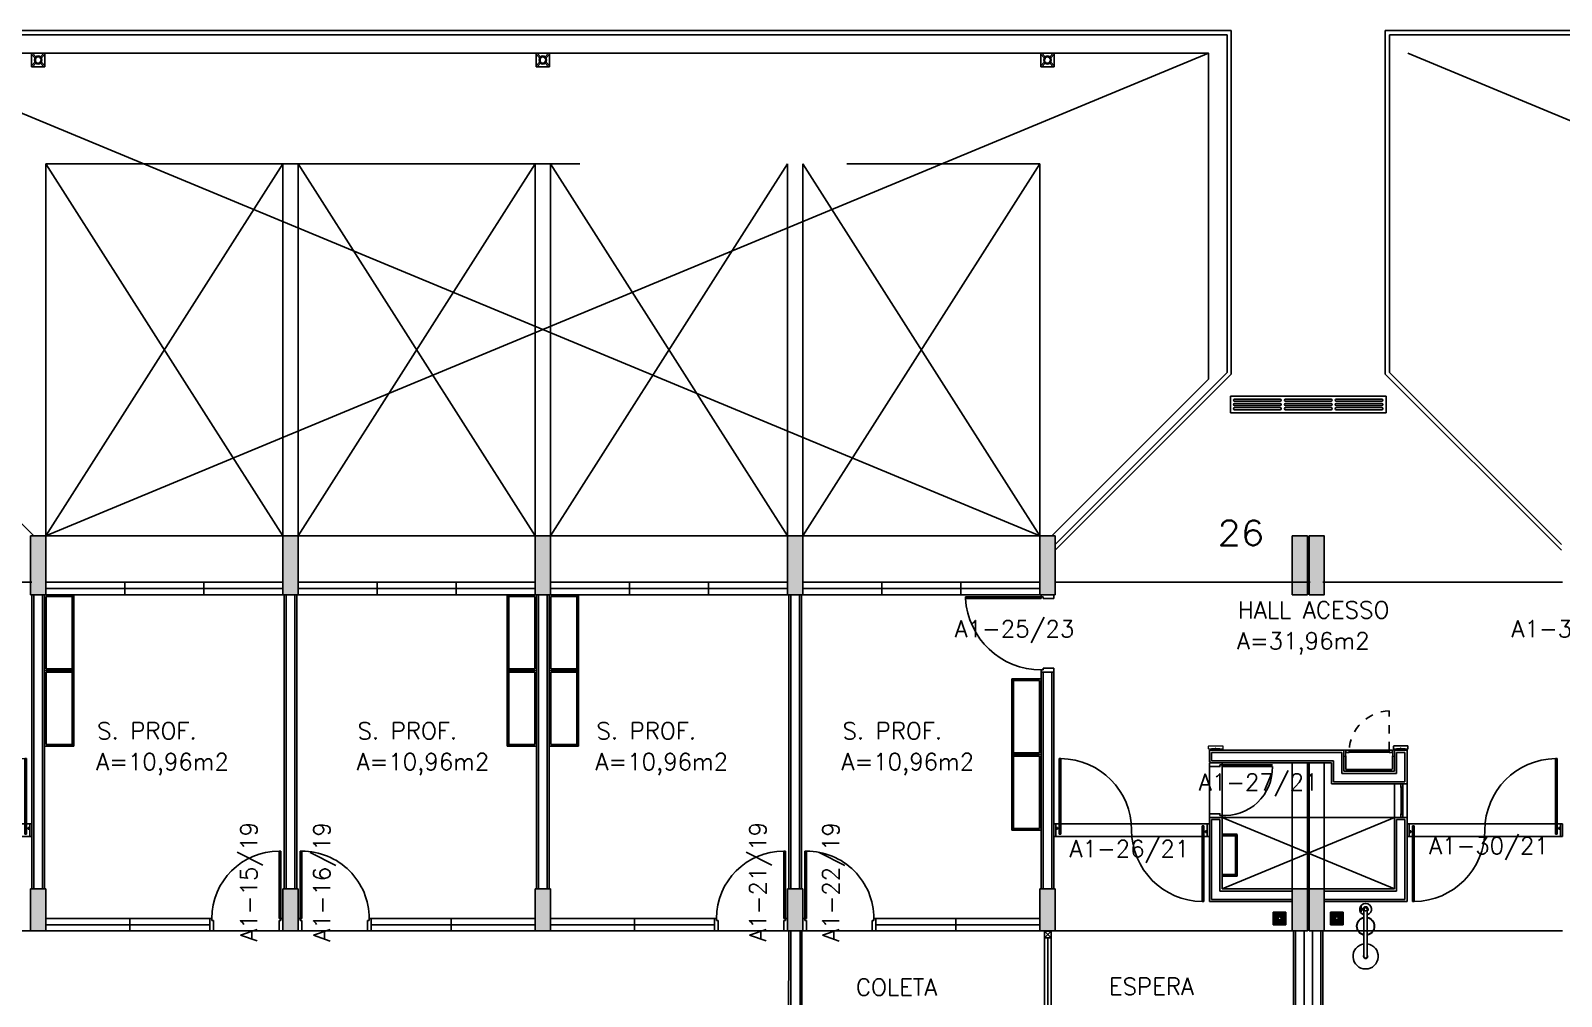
# Model space of a CAD drawing. Header units: inches. Extents: x -15 to 119, y -6 to 56.
# Drawn here: x 11.71 to 29.91, y 12 to 23.49 of the extents above; entities that cross this region are included whole.
import ezdxf

# ---------------------------------------------------------------- set-up
doc = ezdxf.new("R2010")
doc.units = ezdxf.units.IN
doc.header["$MEASUREMENT"] = 0
doc.header["$PDMODE"] = 1
doc.linetypes.add('HIDDEN', pattern=[9.525, 6.35, -3.175])
doc.linetypes.add('HIDDEN2', pattern=[4.7625, 3.175, -1.5875])
doc.layers.get('0').update_dxf_attribs({"linetype": 'CONTINUOUS'})
for name, color, linetype in [('A-WC', 2, 'CONTINUOUS'), ('ar-alv', 2, 'CONTINUOUS'), ('ar-armario180', 1, 'CONTINUOUS'), ('ar-corrimao', 2, 'CONTINUOUS'), ('ar-div', 2, 'CONTINUOUS'), ('ar-esq', 2, 'CONTINUOUS'), ('ar-estc', 3, 'CONTINUOUS'), ('ar-estc-b', 253, 'CONTINUOUS'), ('ar-grelha', 253, 'CONTINUOUS'), ('AR-LAY-OUT-EQUIPAMENTOS', 221, 'CONTINUOUS'), ('ar-porta', 1, 'CONTINUOUS'), ('ar-proj', 1, 'HIDDEN'), ('ar-reboco', 2, 'CONTINUOUS'), ('ar-shaft', 2, 'CONTINUOUS'), ('ar-tirante', 3, 'CONTINUOUS'), ('AR-VISTA', 2, 'CONTINUOUS'), ('ar-wc', 2, 'CONTINUOUS'), ('ar-xis', 1, 'CONTINUOUS'), ('armario piso-teto', 2, 'CONTINUOUS'), ('banc', 1, 'CONTINUOUS'), ('cong', 7, 'CONTINUOUS'), ('DET-PIVO', 2, 'CONTINUOUS'), ('div1', 3, 'CONTINUOUS'), ('div2', 2, 'CONTINUOUS'), ('ENDEREÇO', 2, 'CONTINUOUS'), ('esq-01', 3, 'CONTINUOUS'), ('esq-02', 2, 'CONTINUOUS'), ('esq4', 1, 'CONTINUOUS'), ('estc-01', 3, 'CONTINUOUS'), ('h-estc', 8, 'CONTINUOUS'), ('mesa2', 1, 'HIDDEN'), ('proj', 1, 'HIDDEN'), ('PROJ-MARCO', 1, 'HIDDEN'), ('ptm', 2, 'CONTINUOUS'), ('ptm1', 1, 'CONTINUOUS'), ('ralo', 1, 'HIDDEN2'), ('shaft1', 2, 'CONTINUOUS'), ('VIGAS', 2, 'CONTINUOUS')]:
    doc.layers.add(name, color=color, linetype=linetype)
doc.styles.add('S50', font='simplex.shx', dxfattribs={"width": 1.1, "height": 0.5})
doc.styles.add('UNB-100', font='simplex.shx', dxfattribs={"height": 0.2})

# ---------------------------------------------------------------- blocks, each defined once
blk = doc.blocks.new('plr01-01p')
at = {"layer": 'h-estc'}
blk.add_hatch(color=256, dxfattribs=at).paths.add_polyline_path([(0.09, 0.075), (-0.09, 0.075), (-0.09, -0.625), (0.09, -0.625)])
at = {"layer": 'cong'}
blk.add_point((0, 0), dxfattribs=at)
at = {"layer": 'estc-01'}
blk.add_lwpolyline([(-0.09, 0.075), (-0.09, -0.625), (0.09, -0.625), (0.09, 0.075)], close=True, dxfattribs=at)
blk = doc.blocks.new('esq15-01p')
at = {"layer": 'cong'}
blk.add_point((0, 0), dxfattribs=at)
at = {"layer": 'esq-01', "color": 1}
for p, q in [((2.91, 0), (0.09, 0)), ((1.03, -0.075), (1.03, 0.075)), ((1.97, -0.075), (1.97, 0.075))]:
    blk.add_line(p, q, dxfattribs=at)
at = {"layer": 'esq-02'}
blk.add_lwpolyline([(2.91, -0.075), (0.09, -0.075), (0.09, 0.075), (2.91, 0.075)], close=True, dxfattribs=at)
blk = doc.blocks.new('plr02-01p')
at = {"layer": 'h-estc'}
blk.add_hatch(color=256, dxfattribs=at).paths.add_polyline_path([(0.09, 0.075), (-0.09, 0.075), (-0.09, -0.425), (0.09, -0.425)])
at = {"layer": 'estc-01'}
blk.add_lwpolyline([(-0.09, 0.075), (-0.09, -0.425), (0.09, -0.425), (0.09, 0.075)], close=True, dxfattribs=at)
blk = doc.blocks.new('pm-90-01p')
at = {"layer": 'cong'}
blk.add_point((0, 0), dxfattribs=at)
at = {"layer": 'ptm'}
for p, q in [((0.105, 0.075), (0.105, 0.975)), ((0.125, 0.975), (0.105, 0.975)), ((0.125, 0.075), (0.125, 0.975)), ((0.105, 0.075), (0.08, 0.075)), ((0.08, 0.075), (0.08, -0.075)), ((0.125, 0.075), (0.105, 0.075)), ((0.125, 0.075), (0.105, 0.075)), ((0.105, 0.075), (0.105, 0.05)), ((0.125, 0.05), (0.105, 0.05)), ((0.125, 0.05), (0.125, -0.075)), ((0.955, 0.05), (0.955, -0.075)), ((0.955, 0.05), (0.975, 0.05)), ((0.975, 0.075), (1, 0.075)), ((0.975, 0.075), (0.975, 0.05)), ((1, 0.075), (1, -0.075)), ((0.08, -0.075), (0.125, -0.075)), ((1, -0.075), (0.955, -0.075))]:
    blk.add_line(p, q, dxfattribs=at)
at = {"layer": 'ptm', "color": 1}
blk.add_arc((0.073, 0.074), 0.902, 0.054, 86.687, dxfattribs=at)
blk = doc.blocks.new('pm-80-01p')
at = {"layer": 'cong'}
blk.add_point((0, 0), dxfattribs=at)
at = {"layer": 'ptm'}
for p, q in [((0.105, 0.075), (0.105, 0.875)), ((0.125, 0.875), (0.105, 0.875)), ((0.125, 0.075), (0.125, 0.875)), ((0.105, 0.075), (0.08, 0.075)), ((0.08, 0.075), (0.08, -0.075)), ((0.125, 0.075), (0.105, 0.075)), ((0.105, 0.075), (0.105, 0.05)), ((0.125, 0.05), (0.105, 0.05)), ((0.125, 0.05), (0.125, -0.075)), ((0.905, 0.05), (0.905, -0.075)), ((0.905, 0.05), (0.925, 0.05)), ((0.925, 0.075), (0.95, 0.075)), ((0.925, 0.075), (0.925, 0.05)), ((0.95, 0.075), (0.95, -0.075)), ((0.08, -0.075), (0.125, -0.075)), ((0.95, -0.075), (0.905, -0.075))]:
    blk.add_line(p, q, dxfattribs=at)
at = {"layer": 'ptm', "color": 1}
blk.add_arc((0.125, 0.075), 0.8, 360, 90, dxfattribs=at)
blk = doc.blocks.new('esq17-01p')
at = {"layer": 'cong'}
blk.add_point((-0.015, 0), dxfattribs=at)
at = {"layer": 'esq-01', "color": 1}
for p, q in [((2.025, 0), (0.075, 0)), ((1.075, 0.075), (1.075, -0.075))]:
    blk.add_line(p, q, dxfattribs=at)
at = {"layer": 'esq-01'}
blk.add_line((2.025, 0.075), (2.025, -0.075), dxfattribs=at)
at = {"layer": 'esq-02'}
blk.add_lwpolyline([(2.025, 0.075), (0.075, 0.075), (0.075, -0.075), (2.025, -0.075)], close=True, dxfattribs=at)
at = {"rotation": 180}
blk.add_blockref('pm-80-01p', (2.975, 0), dxfattribs=at)
blk = doc.blocks.new('sh-04p')
at = {"layer": 'ar-alv'}
for p, q in [((-1.15, 0.05), (-1.15, -0.9)), ((-0.19, 0.05), (-1.15, 0.05)), ((1.15, 0.05), (0.19, 0.05)), ((1.15, -0.9), (1.15, 0.05)), ((-1.05, -0.05), (-1.05, -0.9)), ((-0.19, -0.05), (-1.05, -0.05)), ((1.05, -0.05), (0.19, -0.05)), ((1.05, -0.9), (1.05, -0.05)), ((-1.05, -0.9), (-1.15, -0.9)), ((1.05, -0.9), (1.15, -0.9)), ((-1.15, -1.7), (-1.15, -1.35)), ((-0.3, -1.35), (-1.15, -1.35)), ((-1.05, -1.45), (-0.4, -1.45)), ((-1.05, -1.45), (-1.05, -1.7)), ((-0.4, -1.7), (-0.4, -1.45)), ((-0.3, -1.35), (-0.3, -1.6)), ((1.15, -1.6), (-0.3, -1.6)), ((1.15, -1.7), (1.15, -1.6)), ((-1.05, -1.7), (-1.15, -1.7)), ((-0.4, -1.7), (1.15, -1.7))]:
    blk.add_line(p, q, dxfattribs=at)
at = {"layer": 'ar-proj'}
for p, q in [((1.025, -0.95), (1.025, -1.53)), ((1.175, -1.53), (1.175, -0.97))]:
    blk.add_line(p, q, dxfattribs=at)
at = {"layer": 'ar-proj', "ltscale": 0.01}
blk.add_line((-0.961, -1.725), (-0.961, -2.195), dxfattribs=at)
blk.add_arc((-0.982, -1.699), 0.496, 272.4338, 357.0427, dxfattribs=at)
at = {"layer": 'ar-reboco'}
for p, q in [((-1.175, 0.075), (-1.175, -0.925)), ((-0.19, 0.075), (-1.175, 0.075)), ((1.175, 0.075), (0.19, 0.075)), ((1.175, -0.925), (1.175, 0.075)), ((-1.025, -0.075), (-1.025, -0.925)), ((-0.19, -0.075), (-1.025, -0.075)), ((1.025, -0.075), (0.19, -0.075)), ((1.025, -0.925), (1.025, -0.075)), ((-1.025, -0.925), (-1.175, -0.925)), ((1.025, -0.925), (1.175, -0.925)), ((-1.175, -1.725), (-1.175, -1.325)), ((-0.275, -1.325), (-1.175, -1.325)), ((-0.275, -1.325), (-0.275, -1.575)), ((-1.025, -1.475), (-0.425, -1.475)), ((-1.025, -1.475), (-1.025, -1.725)), ((-0.425, -1.725), (-0.425, -1.475)), ((1.175, -1.575), (-0.275, -1.575)), ((1.175, -1.725), (1.175, -1.588)), ((-1.025, -1.725), (-1.175, -1.725)), ((-0.425, -1.725), (1.175, -1.725))]:
    blk.add_line(p, q, dxfattribs=at)
at = {"layer": 'ar-xis'}
for p, q in [((-1.025, -0.925), (1.025, -0.075)), ((1.025, -0.925), (-1.025, -0.075))]:
    blk.add_line(p, q, dxfattribs=at)
at = {"layer": 'esq-01'}
for p, q in [((-1.15, -1.743), (-1.126, -1.743)), ((-1.075, -1.743), (-1.05, -1.743))]:
    blk.add_line(p, q, dxfattribs=at)
at = {"layer": 'esq-01', "lineweight": 15}
blk.add_line((-1.025, -1.714), (-1.025, -1.716), dxfattribs=at)
at = {"layer": 'esq-01', "flags": 128}
blk.add_lwpolyline([(-1.02, -1.778, 0.414214), (-1.015, -1.773), (-1.015, -1.743, 0.414214), (-1.02, -1.738), (-1.05, -1.738), (-1.05, -1.743), (-1.097, -1.743), (-1.097, -1.748), (-1.102, -1.748), (-1.102, -1.743), (-1.15, -1.743), (-1.15, -1.738), (-1.18, -1.738), (-1.18, -1.738, 0.414214), (-1.185, -1.743), (-1.185, -1.773, 0.414214), (-1.18, -1.778)], format="xyb", close=True, dxfattribs=at)
at = {"layer": 'esq-01', "lineweight": 15, "flags": 128}
for points in [[(-1.025, -1.655), (-1.025, -1.725), (-1.004, -1.725), (-1.004, -1.655)], [(-0.446, -1.655), (-0.446, -1.725), (-0.425, -1.725), (-0.425, -1.655)]]:
    blk.add_lwpolyline(points, close=True, dxfattribs=at)
blk.add_lwpolyline([(1.02, -1.778, -0.414214), (1.015, -1.773), (1.015, -1.743, -0.414214), (1.02, -1.738), (1.05, -1.738), (1.05, -1.743), (1.097, -1.743), (1.097, -1.748), (1.102, -1.748), (1.102, -1.743), (1.15, -1.743), (1.15, -1.738), (1.18, -1.738), (1.18, -1.738, -0.414214), (1.185, -1.743), (1.185, -1.773, -0.414214), (1.18, -1.778)], format="xyb", close=True, dxfattribs=at)
at = {"layer": 'esq4'}
for p, q in [((-1.175, -0.925), (-1.175, -1.325)), ((-1.025, -0.925), (-1.025, -1.325)), ((-1.05, -1.743), (-1.05, -1.725)), ((-1.025, -1.738), (-1.038, -1.738)), ((-1.036, -1.727), (-1.036, -1.736)), ((-1.036, -1.736), (-1.025, -1.736)), ((-1.025, -1.736), (-1.025, -1.738)), ((1.025, -1.736), (1.025, -1.738)), ((1.036, -1.736), (1.025, -1.736)), ((1.036, -1.727), (1.036, -1.736)), ((1.164, -1.727), (1.164, -1.736)), ((1.164, -1.736), (1.175, -1.736)), ((1.175, -1.736), (1.175, -1.738))]:
    blk.add_line(p, q, dxfattribs=at)
at = {"layer": 'esq4', "lineweight": 15, "ltscale": 0.0002}
for p, q in [((-1.125, -1.284), (-1.125, -0.961)), ((-1.1, -1.284), (-1.1, -0.961)), ((-0.963, -1.7), (-0.487, -1.7)), ((-0.963, -1.725), (-0.487, -1.725))]:
    blk.add_line(p, q, dxfattribs=at)
at = {"layer": 'esq4', "lineweight": 5}
for p, q in [((-1.025, -1.727), (-1.036, -1.727)), ((-1.025, -1.725), (-1.025, -1.727)), ((1.025, -1.725), (1.025, -1.727)), ((1.025, -1.727), (1.036, -1.727)), ((1.175, -1.727), (1.164, -1.727)), ((1.175, -1.725), (1.175, -1.727))]:
    blk.add_line(p, q, dxfattribs=at)
at = {"layer": 'esq4', "linetype": 'Continuous', "lineweight": 5}
for points in [[(1.175, -1.575), (1.162, -1.575), (1.162, -1.588), (1.175, -1.588), (1.175, -1.586), (1.164, -1.586), (1.164, -1.577), (1.175, -1.577)], [(-1.175, -1.738), (-1.15, -1.738), (-1.15, -1.725), (-1.175, -1.725), (-1.175, -1.727), (-1.164, -1.727), (-1.164, -1.736), (-1.175, -1.736)]]:
    blk.add_lwpolyline(points, close=True, dxfattribs=at)
at = {"layer": 'ptm'}
for p, q in [((1.025, -1.53), (0.425, -1.53)), ((1.025, -1.55), (0.425, -1.55)), ((1.025, -1.53), (1.025, -1.55))]:
    blk.add_line(p, q, dxfattribs=at)
for points in [[(1.025, -0.925), (1.175, -0.925), (1.175, -0.97), (1.05, -0.97), (1.05, -0.95), (1.025, -0.95), (1.025, -0.925)], [(1.025, -1.575), (1.175, -1.575), (1.175, -1.53), (1.05, -1.53), (1.05, -1.55), (1.025, -1.55), (1.025, -1.575)]]:
    blk.add_lwpolyline(points, dxfattribs=at)
at = {"layer": 'ptm1'}
blk.add_arc((0.994, -1.517), 0.569, 85.5635, 181.3143, dxfattribs=at)
at = {"layer": 'shaft1'}
for p, q in [((0.843, -0.724), (0.843, -0.226)), ((0.843, -0.226), (1.025, -0.226)), ((0.843, -0.247), (1.025, -0.247)), ((0.863, -0.705), (0.863, -0.247)), ((1.026, -0.705), (0.843, -0.705)), ((1.025, -0.726), (0.843, -0.726)), ((-1.112, -0.966), (-1.112, -1.284)), ((-1.025, -0.925), (1.025, -0.925)), ((-1.004, -1.658), (-1.004, -1.495)), ((-0.996, -1.495), (-0.446, -1.495)), ((-0.446, -1.495), (-0.446, -1.657)), ((-0.487, -1.712), (-0.963, -1.712))]:
    blk.add_line(p, q, dxfattribs=at)
for points in [[(-1.125, -0.925), (-1.1, -0.925), (-1.1, -0.966), (-1.125, -0.966)], [(-1.125, -1.284), (-1.1, -1.284), (-1.1, -1.325), (-1.125, -1.325)], [(-0.963, -1.7), (-0.963, -1.725), (-1.004, -1.725), (-1.004, -1.7)], [(-0.446, -1.7), (-0.446, -1.725), (-0.487, -1.725), (-0.487, -1.7)]]:
    blk.add_lwpolyline(points, close=True, dxfattribs=at)
blk = doc.blocks.new('pm-dp90-01p')
at = {"layer": 'cong'}
blk.add_point((0, 0), dxfattribs=at)
at = {"layer": 'DET-PIVO'}
for centre in [(-0.85, 0), (0.85, 0)]:
    blk.add_circle(centre, 0.005, dxfattribs=at)
at = {"layer": 'PROJ-MARCO', "linetype": 'Continuous'}
for p, q in [((0.9, 0.075), (-0.9, 0.075)), ((-0.9, -0.075), (0.9, -0.075))]:
    blk.add_line(p, q, dxfattribs=at)
at = {"layer": 'ptm'}
for p, q in [((0.84, -0.05), (0.84, 0.85)), ((0.84, 0.85), (0.86, 0.85)), ((0.86, -0.05), (0.86, 0.85)), ((-0.925, -0.075), (-0.925, 0.075)), ((-0.925, 0.075), (-0.9, 0.075)), ((-0.9, -0.075), (-0.9, 0.075)), ((-0.86, 0.05), (-0.86, -0.85)), ((-0.84, 0.05), (-0.86, 0.05)), ((-0.84, 0.05), (-0.84, -0.85)), ((0.88, 0.03), (0.9, 0.03)), ((0.88, 0.01), (0.88, 0.03)), ((0.88, 0.01), (0.9, 0.01)), ((0.9, 0.075), (0.925, 0.075)), ((0.9, 0.075), (0.9, -0.075)), ((0.925, 0.075), (0.925, -0.075)), ((-0.9, -0.075), (-0.925, -0.075)), ((-0.88, -0.01), (-0.9, -0.01)), ((-0.88, -0.03), (-0.9, -0.03)), ((-0.88, -0.01), (-0.88, -0.03)), ((0.84, -0.05), (0.86, -0.05)), ((0.925, -0.075), (0.9, -0.075)), ((-0.84, -0.85), (-0.86, -0.85))]:
    blk.add_line(p, q, dxfattribs=at)
at = {"layer": 'ptm', "color": 1}
for centre, start, end in [((0.85, 0), 90.6743, 180), ((-0.85, 0), 270.6743, 0)]:
    blk.add_arc(centre, 0.85, start, end, dxfattribs=at)
blk = doc.blocks.new('mob-ar4')
at = {"layer": 'armario piso-teto'}
for p, q in [((-0.47, 0.3), (0.43, 0.3)), ((-0.47, 0.28), (-0.47, 0.3)), ((-0.47, 0.3), (-0.47, 0.28)), ((-0.47, 0.28), (-0.47, -0.05)), ((-0.45, 0.28), (-0.47, 0.28)), ((-0.46, 0.28), (0.41, 0.28)), ((-0.45, 0.28), (-0.45, -0.03)), ((-0.02, 0.3), (-0.02, 0.28)), ((0.41, 0.28), (0.41, -0.03)), ((0.41, 0.28), (0.43, 0.28)), ((0.43, 0.3), (0.43, 0.28)), ((0.43, 0.28), (0.43, -0.05)), ((-0.47, -0.05), (0.43, -0.05)), ((-0.45, -0.03), (0.41, -0.03))]:
    blk.add_line(p, q, dxfattribs=at)
at = {"layer": 'cong'}
blk.add_point((0, -0.05), dxfattribs=at)
blk = doc.blocks.new('ralo-15cm')
at = {"layer": 'ralo'}
h = blk.add_hatch(dxfattribs=at)
h.set_pattern_fill('DOTS', color=256, scale=0.005, style=0)
h.set_pattern_definition([(0, (-210.436618, -163.386024), (0.00396875, 0.0079375), [0, -0.0079375])])
h.paths.add_polyline_path([(0.07, 0.064, 0.109147), (0.065, 0.07), (0.044, 0.07, 0.234403), (0.037, 0.056, 0.031938), (0.037, 0.054, -0.085518), (0.053, 0.038, 0.304982), (0.07, 0.048)])
h.paths.add_polyline_path([(-0.047, 0.07), (-0.065, 0.07, 0.101422), (-0.07, 0.065), (-0.07, 0.047, 0.322568), (-0.052, 0.04, -0.06492), (-0.04, 0.051, 0.065904), (-0.039, 0.056, 0.253091)])
h.paths.add_polyline_path([(-0.054, -0.037, 0.248259), (-0.07, -0.043), (-0.07, -0.068, 0.039546), (-0.068, -0.07), (-0.044, -0.07, 0.224729), (-0.037, -0.055, 0.030017), (-0.037, -0.053, -0.089405)])
h.paths.add_polyline_path([(0.07, -0.042, 0.270307), (0.052, -0.039, -0.063767), (0.041, -0.051, 0.073161), (0.04, -0.056, 0.228135), (0.047, -0.07), (0.069, -0.07, 0.013274), (0.07, -0.069)])
at = {"layer": 'cong'}
blk.add_point((0, 0), dxfattribs=at)
at = {"layer": 'ralo'}
for p, q in [((-0.062, 0.002), (-0.065, 0.002)), ((-0.047, 0.002), (-0.059, 0.002)), ((-0.055, 0.029), (-0.058, 0.03)), ((-0.052, 0.033), (-0.055, 0.035)), ((-0.042, 0.021), (-0.053, 0.027)), ((-0.039, 0.026), (-0.05, 0.032)), ((-0.027, 0.002), (-0.044, 0.002)), ((-0.024, 0.011), (-0.04, 0.02)), ((-0.022, 0.015), (-0.037, 0.024)), ((-0.033, 0.052), (-0.035, 0.055)), ((-0.015, 0.022), (-0.032, 0.05)), ((-0.029, 0.055), (-0.03, 0.058)), ((-0.011, 0.024), (-0.027, 0.053)), ((-0.009, 0.002), (-0.024, 0.002)), ((-0.009, 0.002), (-0.022, 0.01)), ((-0.007, 0.007), (-0.02, 0.014)), ((-0.007, 0.007), (-0.014, 0.02)), ((-0.003, 0.009), (-0.01, 0.022)), ((-0.003, 0.062), (-0.003, 0.065)), ((-0.003, 0.027), (-0.003, 0.059)), ((-0.003, 0.009), (-0.003, 0.024)), ((0.002, 0.062), (0.002, 0.065)), ((0.002, 0.027), (0.002, 0.059)), ((0.002, 0.009), (0.002, 0.024)), ((0.002, 0.009), (0.01, 0.022)), ((0.007, 0.007), (0.014, 0.02)), ((0.007, 0.007), (0.02, 0.014)), ((0.009, 0.002), (0.022, 0.01)), ((0.009, 0.002), (0.024, 0.002)), ((0.011, 0.024), (0.027, 0.053)), ((0.015, 0.022), (0.032, 0.05)), ((0.022, 0.015), (0.05, 0.032)), ((0.024, 0.011), (0.053, 0.027)), ((0.027, 0.002), (0.044, 0.002)), ((0.029, 0.055), (0.03, 0.058)), ((0.033, 0.052), (0.035, 0.055)), ((0.047, 0.002), (0.059, 0.002)), ((0.052, 0.033), (0.055, 0.035)), ((0.055, 0.029), (0.058, 0.03)), ((0.062, 0.002), (0.065, 0.002)), ((-0.062, -0.003), (-0.065, -0.003)), ((-0.047, -0.003), (-0.059, -0.003)), ((-0.055, -0.029), (-0.058, -0.03)), ((-0.052, -0.033), (-0.055, -0.035)), ((-0.042, -0.021), (-0.053, -0.027)), ((-0.039, -0.026), (-0.05, -0.032)), ((-0.027, -0.003), (-0.044, -0.003)), ((-0.024, -0.011), (-0.04, -0.02)), ((-0.022, -0.015), (-0.037, -0.024)), ((-0.033, -0.052), (-0.035, -0.055)), ((-0.026, -0.039), (-0.032, -0.05)), ((-0.029, -0.055), (-0.03, -0.058)), ((-0.021, -0.042), (-0.027, -0.053)), ((-0.009, -0.003), (-0.024, -0.003)), ((-0.015, -0.022), (-0.024, -0.037)), ((-0.009, -0.003), (-0.022, -0.01)), ((-0.007, -0.007), (-0.02, -0.014)), ((-0.011, -0.024), (-0.02, -0.04)), ((-0.007, -0.007), (-0.014, -0.02)), ((-0.003, -0.009), (-0.01, -0.022)), ((-0.003, -0.009), (-0.003, -0.024)), ((-0.003, -0.027), (-0.003, -0.044)), ((-0.003, -0.047), (-0.003, -0.059)), ((-0.003, -0.062), (-0.003, -0.065)), ((0.002, -0.009), (0.002, -0.024)), ((0.002, -0.009), (0.01, -0.022)), ((0.002, -0.027), (0.002, -0.044)), ((0.002, -0.047), (0.002, -0.059)), ((0.002, -0.062), (0.002, -0.065)), ((0.007, -0.007), (0.02, -0.014)), ((0.007, -0.007), (0.014, -0.02)), ((0.009, -0.003), (0.024, -0.003)), ((0.009, -0.003), (0.022, -0.01)), ((0.011, -0.024), (0.02, -0.04)), ((0.015, -0.022), (0.024, -0.037)), ((0.021, -0.042), (0.027, -0.053)), ((0.022, -0.015), (0.037, -0.024)), ((0.024, -0.011), (0.04, -0.02)), ((0.026, -0.039), (0.032, -0.05)), ((0.027, -0.003), (0.044, -0.003)), ((0.029, -0.055), (0.03, -0.058)), ((0.033, -0.052), (0.035, -0.055)), ((0.039, -0.026), (0.05, -0.032)), ((0.042, -0.021), (0.053, -0.027)), ((0.047, -0.003), (0.059, -0.003)), ((0.052, -0.033), (0.055, -0.035)), ((0.055, -0.029), (0.058, -0.03)), ((0.062, -0.003), (0.065, -0.003))]:
    blk.add_line(p, q, dxfattribs=at)
for points in [[(-0.075, -0.075), (0.075, -0.075), (0.075, 0.075), (-0.075, 0.075)], [(-0.07, -0.07), (0.07, -0.07), (0.07, 0.07), (-0.07, 0.07)]]:
    blk.add_lwpolyline(points, close=True, dxfattribs=at)
blk.add_circle((0, 0), 0.065, dxfattribs=at)
for radius, start, end in [(0.0617, 152.3206, 177.6794), (0.0592, 152.4186, 177.5814), (0.0617, 122.3206, 147.6794), (0.0592, 122.4186, 147.5814), (0.0468, 153.0651, 176.9349), (0.0443, 153.2384, 176.7616), (0.0468, 123.0651, 146.9349), (0.0443, 123.2384, 146.7616), (0.0617, 92.3206, 117.6794), (0.0592, 92.4186, 117.5814), (0.0268, 155.3615, 174.6385), (0.0243, 155.916, 174.084), (0.0268, 125.3615, 144.6385), (0.0468, 93.0651, 116.9349), (0.0443, 93.2384, 116.7616), (0.0243, 125.916, 144.084), (0.0268, 95.3615, 114.6385), (0.0243, 95.916, 114.084), (0.0617, 62.3206, 87.6794), (0.0592, 62.4186, 87.5814), (0.0468, 63.0651, 86.9349), (0.0443, 63.2384, 86.7616), (0.0268, 65.3615, 84.6385), (0.0243, 65.916, 84.084), (0.0243, 35.916, 54.084), (0.0268, 35.3615, 54.6385), (0.0243, 5.916, 24.084), (0.0443, 33.2384, 56.7616), (0.0268, 5.3615, 24.6385), (0.0468, 33.0651, 56.9349), (0.0592, 32.4186, 57.5814), (0.0617, 32.3206, 57.6794), (0.0443, 3.2384, 26.7616), (0.0468, 3.0651, 26.9349), (0.0592, 2.4186, 27.5814), (0.0617, 2.3206, 27.6794), (0.0617, 182.3206, 207.6794), (0.0592, 182.4186, 207.5814), (0.0617, 212.3206, 237.6794), (0.0592, 212.4186, 237.5814), (0.0468, 183.0651, 206.9349), (0.0443, 183.2384, 206.7616), (0.0468, 213.0651, 236.9349), (0.0443, 213.2384, 236.7616), (0.0617, 242.3206, 267.6794), (0.0268, 185.3615, 204.6385), (0.0592, 242.4186, 267.5814), (0.0243, 185.916, 204.084), (0.0268, 215.3615, 234.6385), (0.0468, 243.0651, 266.9349), (0.0243, 215.916, 234.084), (0.0443, 243.2384, 266.7616), (0.0268, 245.3615, 264.6385), (0.0243, 245.916, 264.084), (0.0243, 275.916, 294.084), (0.0268, 275.3615, 294.6385), (0.0443, 273.2384, 296.7616), (0.0468, 273.0651, 296.9349), (0.0592, 272.4186, 297.5814), (0.0617, 272.3206, 297.6794), (0.0243, 305.916, 324.084), (0.0268, 305.3615, 324.6385), (0.0243, 335.916, 354.084), (0.0268, 335.3615, 354.6385), (0.0443, 303.2384, 326.7616), (0.0468, 303.0651, 326.9349), (0.0592, 302.4186, 327.5814), (0.0617, 302.3206, 327.6794), (0.0443, 333.2384, 356.7616), (0.0468, 333.0651, 356.9349), (0.0592, 332.4186, 357.5814), (0.0617, 332.3206, 357.6794)]:
    blk.add_arc((0, 0), radius, start, end, dxfattribs=at)
blk = doc.blocks.new('GRELHA-PLANTA')
at = {"layer": 'ar-grelha', "color": 1}
for p, q in [((1.85, 0.2), (0, 0.2)), ((0, 0.2), (0, 0)), ((1.85, 0.2), (1.85, 0)), ((1.85, 0), (0, 0)), ((0.591, 0.163), (0.05, 0.163)), ((0.591, 0.138), (0.05, 0.138)), ((0.591, 0.112), (0.05, 0.112)), ((0.591, 0.087), (0.05, 0.087)), ((0.591, 0.062), (0.05, 0.062)), ((0.591, 0.037), (0.05, 0.037)), ((1.196, 0.163), (0.654, 0.163)), ((1.196, 0.138), (0.654, 0.138)), ((1.196, 0.112), (0.654, 0.112)), ((1.196, 0.087), (0.654, 0.087)), ((1.196, 0.062), (0.654, 0.062)), ((1.196, 0.037), (0.654, 0.037)), ((1.8, 0.163), (1.258, 0.163)), ((1.8, 0.138), (1.258, 0.138)), ((1.8, 0.112), (1.258, 0.112)), ((1.8, 0.087), (1.258, 0.087)), ((1.8, 0.062), (1.258, 0.062)), ((1.8, 0.037), (1.258, 0.037))]:
    blk.add_line(p, q, dxfattribs=at)
for centre, start, end in [((0.05, 0.15), 90, 270), ((0.05, 0.1), 90, 270), ((0.05, 0.05), 90, 270), ((0.591, 0.15), 270, 90), ((0.591, 0.1), 270, 90), ((0.591, 0.05), 270, 90), ((0.654, 0.15), 90, 270), ((0.654, 0.1), 90, 270), ((0.654, 0.05), 90, 270), ((1.196, 0.15), 270, 90), ((1.196, 0.1), 270, 90), ((1.196, 0.05), 270, 90), ((1.258, 0.15), 90, 270), ((1.258, 0.1), 90, 270), ((1.258, 0.05), 90, 270), ((1.8, 0.15), 270, 90), ((1.8, 0.1), 270, 90), ((1.8, 0.05), 270, 90)]:
    blk.add_arc(centre, 0.0125, start, end, dxfattribs=at)
blk = doc.blocks.new('BOX')
at = {"color": 2}
for p, q in [((-0.057, -0.14), (-0.057, -0.2)), ((-0.053, -0.14), (-0.053, -0.2)), ((-0.03, -0.165), (-0.053, -0.165)), ((-0.03, -0.175), (-0.053, -0.175))]:
    blk.add_line(p, q, dxfattribs=at)
at = {"color": 3}
for p, q in [((-0.02, -0.73), (-0.02, -0.192)), ((0.02, -0.73), (0.02, -0.192))]:
    blk.add_line(p, q, dxfattribs=at)
at = {"color": 2}
blk.add_circle((0, -0.17), 0.02, dxfattribs=at)
at = {"color": 1}
for centre, radius, start, end in [((0, -0.17), 0.0699, 286.6348, 253.3652), ((0, -0.371), 0.107, 100.7532, 259.2468), ((0, -0.371), 0.103, 100.7532, 259.2468), ((0, -0.371), 0.103, 280.7532, 79.2468), ((0, -0.371), 0.107, 280.7532, 79.2468)]:
    blk.add_arc(centre, radius, start, end, dxfattribs=at)
at = {"color": 2}
for centre, radius, start, end in [((-0.055, -0.14), 0.002, 0, 180), ((-0.055, -0.2), 0.002, 180, 0), ((0, -0.73), 0.15, 97.6623, 82.3377), ((0, -0.73), 0.025, 143.1301, 36.8699), ((0, -0.73), 0.02, 180, 0)]:
    blk.add_arc(centre, radius, start, end, dxfattribs=at)
at = {"color": 3}
blk.add_arc((0, -0.17), 0.03, 311.8103, 228.1897, dxfattribs=at)
blk = doc.blocks.new('chuvemerg-p')
at = {"layer": 'A-WC', "xscale": 4.000000000000012, "yscale": 4.000000000000012, "zscale": 4.000000000000012, "rotation": 315.0000000000003}
blk.add_blockref('BOX', (0, 0), dxfattribs=at)
blk = doc.blocks.new('chuveiro-emerg')
at = {"layer": 'AR-LAY-OUT-EQUIPAMENTOS', "xscale": 0.250000000000002, "yscale": 0.250000000000002, "zscale": 0.250000000000002, "rotation": 134.9999999999999}
blk.add_blockref('chuvemerg-p', (-0.1, -0.0075), dxfattribs=at)
blk = doc.blocks.new('div-03p')
at = {"layer": 'cong'}
blk.add_point((0, 0), dxfattribs=at)
at = {"layer": 'div1'}
for p, q in [((0.886, 0.04), (0.039, 0.04)), ((0.039, -0.04), (0.886, -0.04))]:
    blk.add_line(p, q, dxfattribs=at)
blk.add_lwpolyline([(0.039, -0.04), (-0.039, -0.04), (-0.039, 0.04), (0.039, 0.04)], close=True, dxfattribs=at)
at = {"layer": 'div2'}
for p, q in [((-0.039, -0.04), (0.039, 0.04)), ((-0.039, 0.04), (0.039, -0.04)), ((0.886, 0), (0.039, 0))]:
    blk.add_line(p, q, dxfattribs=at)

msp = doc.modelspace()

# ---------------------------------------------------------------- linework, layer by layer
at = {"layer": 'ar-alv'}
for p, q in [((11.75, 16.775), (11.75, 13.275)), ((11.85, 16.775), (11.85, 13.275)), ((14.75, 16.775), (14.75, 13.275)), ((14.85, 16.775), (14.85, 13.275)), ((17.75, 16.775), (17.75, 13.275)), ((17.85, 16.775), (17.85, 13.275)), ((20.75, 16.775), (20.75, 13.275)), ((20.85, 16.775), (20.85, 13.275)), ((23.75, 13.275), (23.75, 15.855)), ((23.85, 13.275), (23.85, 15.855)), ((20.723, 12.775), (20.72, 3.775)), ((20.748, 12.775), (20.745, 3.775)), ((20.858, 12.775), (20.855, 3.775)), ((26.75, 12.775), (26.75, 2.925)), ((26.85, 12.775), (26.85, 2.925)), ((26.95, 12.775), (26.95, 2.925)), ((27.05, 12.775), (27.05, 2.925))]:
    msp.add_line(p, q, dxfattribs=at)
at = {"layer": 'ar-corrimao'}
for p, q in [((9.615, 23.485), (25.985, 23.485)), ((25.985, 23.485), (25.985, 19.398)), ((27.815, 23.485), (44.185, 23.485)), ((27.815, 23.485), (27.815, 19.398)), ((9.665, 23.435), (25.935, 23.435)), ((25.935, 23.435), (25.935, 19.419)), ((27.865, 23.435), (44.135, 23.435)), ((27.865, 23.435), (27.865, 19.419)), ((27.815, 19.398), (29.91, 17.303)), ((27.865, 19.419), (29.91, 17.374))]:
    msp.add_line(p, q, dxfattribs=at)
at = {"layer": 'ar-estc-b'}
for p, q in [((26.71, 13.275), (26.71, 14.775)), ((26.89, 13.275), (26.89, 14.775)), ((26.91, 13.275), (26.91, 14.775)), ((27.09, 13.275), (27.09, 14.775))]:
    msp.add_line(p, q, dxfattribs=at)
at = {"layer": 'ar-proj'}
for p, q in [((11.89, 21.9), (23.71, 21.9)), ((11.89, 17.475), (11.89, 21.9)), ((14.71, 21.9), (14.71, 17.475)), ((14.89, 21.9), (14.89, 17.475)), ((17.71, 21.9), (17.71, 17.475)), ((17.89, 21.9), (17.89, 17.475)), ((20.71, 21.9), (20.71, 17.475)), ((20.89, 21.9), (20.89, 17.475)), ((23.71, 17.475), (23.71, 21.9)), ((11.89, 17.475), (14.71, 17.475)), ((14.89, 17.475), (17.71, 17.475)), ((17.89, 17.475), (20.71, 17.475)), ((20.89, 17.475), (23.71, 17.475))]:
    msp.add_line(p, q, dxfattribs=at)
at = {"layer": 'ar-proj', "ltscale": 0.65}
for p, q in [((11.725, 16.925), (8.89, 16.925)), ((23.89, 16.925), (26.925, 16.925)), ((29.925, 16.925), (27.075, 16.925)), ((11.725, 12.775), (8.89, 12.775)), ((14.71, 12.775), (13.875, 12.775)), ((15.725, 12.775), (14.89, 12.775)), ((20.71, 12.775), (19.875, 12.775)), ((21.725, 12.775), (20.89, 12.775)), ((23.89, 12.775), (26.71, 12.775)), ((29.925, 12.775), (27.075, 12.775))]:
    msp.add_line(p, q, dxfattribs=at)
at = {"layer": 'ar-reboco'}
for p, q in [((11.725, 16.775), (11.725, 13.275)), ((11.875, 16.775), (11.875, 13.275)), ((14.725, 16.775), (14.725, 13.275)), ((14.875, 16.775), (14.875, 13.275)), ((17.725, 16.775), (17.725, 13.275)), ((17.875, 16.775), (17.875, 13.275)), ((20.725, 16.775), (20.725, 13.275)), ((20.875, 16.775), (20.875, 13.275)), ((23.725, 13.275), (23.725, 15.875)), ((23.875, 13.275), (23.875, 15.875)), ((20.878, 12.775), (20.875, 3.875)), ((26.725, 12.775), (26.725, 2.925)), ((27.075, 12.775), (27.075, 2.925))]:
    msp.add_line(p, q, dxfattribs=at)
at = {"layer": 'ar-tirante'}
for p, q in [((11.731, 23.215), (11.72, 23.204)), ((11.72, 23.204), (11.762, 23.161)), ((11.731, 23.215), (11.773, 23.174)), ((11.869, 23.215), (11.827, 23.174)), ((11.88, 23.204), (11.838, 23.161)), ((11.869, 23.215), (11.88, 23.204)), ((17.731, 23.215), (17.72, 23.204)), ((17.72, 23.204), (17.762, 23.161)), ((17.731, 23.215), (17.773, 23.174)), ((17.869, 23.215), (17.827, 23.174)), ((17.88, 23.204), (17.838, 23.161)), ((17.869, 23.215), (17.88, 23.204)), ((23.731, 23.215), (23.72, 23.204)), ((23.72, 23.204), (23.762, 23.161)), ((23.731, 23.215), (23.773, 23.174)), ((23.869, 23.215), (23.827, 23.174)), ((23.88, 23.204), (23.838, 23.161)), ((23.869, 23.215), (23.88, 23.204)), ((11.72, 23.066), (11.762, 23.109)), ((11.731, 23.055), (11.72, 23.066)), ((11.731, 23.055), (11.773, 23.096)), ((11.869, 23.055), (11.827, 23.096)), ((11.88, 23.066), (11.838, 23.109)), ((11.869, 23.055), (11.88, 23.066)), ((17.72, 23.066), (17.762, 23.109)), ((17.731, 23.055), (17.72, 23.066)), ((17.731, 23.055), (17.773, 23.096)), ((17.869, 23.055), (17.827, 23.096)), ((17.88, 23.066), (17.838, 23.109)), ((17.869, 23.055), (17.88, 23.066)), ((23.72, 23.066), (23.762, 23.109)), ((23.731, 23.055), (23.72, 23.066)), ((23.731, 23.055), (23.773, 23.096)), ((23.869, 23.055), (23.827, 23.096)), ((23.88, 23.066), (23.838, 23.109)), ((23.869, 23.055), (23.88, 23.066))]:
    msp.add_line(p, q, dxfattribs=at)
for centre in [(11.8, 23.135), (17.8, 23.135), (23.8, 23.135)]:
    msp.add_ellipse(centre, major_axis=(0, -0.0488), ratio=0.910693, start_param=-3.141592653589793, end_param=3.141592653589793, dxfattribs=at)
for points in [[(11.8, 23.174), (11.789, 23.174), (11.778, 23.168), (11.762, 23.141), (11.765, 23.116), (11.792, 23.093), (11.813, 23.094), (11.837, 23.122), (11.837, 23.147), (11.819, 23.169), (11.809, 23.174), (11.8, 23.174)], [(17.8, 23.174), (17.789, 23.174), (17.778, 23.168), (17.762, 23.141), (17.765, 23.116), (17.792, 23.093), (17.813, 23.094), (17.837, 23.122), (17.837, 23.147), (17.819, 23.169), (17.809, 23.174), (17.8, 23.174)], [(23.8, 23.174), (23.789, 23.174), (23.778, 23.168), (23.762, 23.141), (23.765, 23.116), (23.792, 23.093), (23.813, 23.094), (23.837, 23.122), (23.837, 23.147), (23.819, 23.169), (23.809, 23.174), (23.8, 23.174)]]:
    msp.add_open_spline(points, degree=3, knots=[-3.141593, -3.141593, -3.141593, -3.141593, -2.1691, -2.1691, -0.677019, -0.677019, 0.815062, 0.815062, 2.307143, 2.307143, 3.141593, 3.141593, 3.141593, 3.141593], dxfattribs=at)
at = {"layer": 'AR-VISTA'}
for p, q in [((11.72, 23.215), (11.72, 23.055)), ((11.88, 23.215), (11.88, 23.055)), ((17.72, 23.215), (17.72, 23.055)), ((17.88, 23.215), (17.88, 23.055)), ((23.72, 23.215), (23.72, 23.055)), ((23.88, 23.215), (23.88, 23.055)), ((11.88, 23.055), (11.72, 23.055)), ((17.88, 23.055), (17.72, 23.055)), ((23.88, 23.055), (23.72, 23.055))]:
    msp.add_line(p, q, dxfattribs=at)
at = {"layer": 'ar-xis'}
for p, q in [((23.71, 17.475), (9.885, 23.215)), ((11.89, 17.475), (25.715, 23.215)), ((41.91, 17.475), (28.085, 23.215))]:
    msp.add_line(p, q, dxfattribs=at)
at = {"layer": 'banc'}
msp.add_lwpolyline([(11.75, 17.475), (9.885, 19.34), (9.885, 23.215), (25.715, 23.215), (25.715, 19.34), (23.85, 17.475), (23.71, 17.475), (23.71, 16.925), (20.89, 16.925), (20.89, 17.475), (20.71, 17.475), (20.71, 16.925), (17.89, 16.925), (17.89, 17.475), (17.71, 17.475), (17.71, 16.925), (14.89, 16.925), (14.89, 17.475), (14.71, 17.475), (14.71, 16.925), (11.89, 16.925), (11.89, 17.475)], close=True, dxfattribs=at)
at = {"layer": 'proj'}
for p, q in [((11.89, 17.475), (14.71, 21.9)), ((11.89, 21.9), (14.71, 17.475)), ((14.89, 17.475), (17.71, 21.9)), ((14.89, 21.9), (17.71, 17.475)), ((17.89, 17.475), (20.71, 21.9)), ((17.89, 21.9), (20.71, 17.475)), ((20.89, 17.475), (23.71, 21.9)), ((20.89, 21.9), (23.71, 17.475))]:
    msp.add_line(p, q, dxfattribs=at)
at = {"layer": 'VIGAS', "linetype": 'Continuous'}
for p, q in [((25.935, 19.419), (23.89, 17.374)), ((25.985, 19.398), (23.89, 17.303))]:
    msp.add_line(p, q, dxfattribs=at)

# ---------------------------------------------------------------- block references
msp.add_blockref('ralo-15cm', (26.56, 12.925))
at = {"xscale": -1}
msp.add_blockref('ralo-15cm', (27.24, 12.925), dxfattribs=at)
at = {"layer": 'ar-armario180', "xscale": -1}
for p, rotation in [((11.925, 16.345), 270.0000000000005), ((17.925, 16.345), 270.0000000000002), ((11.925, 15.445), 270.0000000000005), ((17.925, 15.445), 270.0000000000002)]:
    msp.add_blockref('mob-ar4', p, dxfattribs=dict(at, rotation=rotation))
at = {"layer": 'ar-armario180', "rotation": 89.99999999999952}
for p in [(17.675, 16.345), (17.675, 15.445), (23.675, 15.345), (23.675, 14.445)]:
    msp.add_blockref('mob-ar4', p, dxfattribs=at)
at = {"layer": 'ar-div', "xscale": -1, "rotation": 90}
msp.add_blockref('div-03p', (23.805, 12.734), dxfattribs=at)
at = {"layer": 'ar-esq', "xscale": -1, "rotation": 180}
for name, p in [('esq15-01p', (11.8, 16.85)), ('esq15-01p', (14.8, 16.85)), ('esq15-01p', (17.8, 16.85)), ('esq15-01p', (20.8, 16.85)), ('esq17-01p', (11.815, 12.85)), ('esq17-01p', (17.815, 12.85))]:
    msp.add_blockref(name, p, dxfattribs=at)
at = {"layer": 'ar-esq', "rotation": 180}
for p in [(17.785, 12.85), (23.785, 12.85)]:
    msp.add_blockref('esq17-01p', p, dxfattribs=at)
at = {"layer": 'ar-estc', "xscale": -1, "rotation": 180}
for name, p in [('plr01-01p', (11.8, 16.85)), ('plr01-01p', (14.8, 16.85)), ('plr01-01p', (17.8, 16.85)), ('plr01-01p', (20.8, 16.85)), ('plr01-01p', (23.8, 16.85)), ('plr01-01p', (26.8, 16.85)), ('plr01-01p', (27, 16.85)), ('plr02-01p', (11.8, 12.85)), ('plr02-01p', (14.8, 12.85)), ('plr02-01p', (17.8, 12.85)), ('plr02-01p', (20.8, 12.85)), ('plr02-01p', (23.8, 12.85)), ('plr02-01p', (26.8, 12.85)), ('plr02-01p', (27, 12.85))]:
    msp.add_blockref(name, p, dxfattribs=at)
at = {"layer": 'ar-grelha', "xscale": -1}
msp.add_blockref('GRELHA-PLANTA', (27.825, 18.938), dxfattribs=at)
at = {"layer": 'ar-porta', "xscale": -1}
for name, p, rotation in [('pm-90-01p', (23.8, 16.855), 90), ('pm-dp90-01p', (24.8, 13.975), 179.9999999999957)]:
    msp.add_blockref(name, p, dxfattribs=dict(at, rotation=rotation))
at = {"layer": 'ar-porta', "rotation": 180.0000000000041}
for p in [(10.8, 13.975), (29, 13.975)]:
    msp.add_blockref('pm-dp90-01p', p, dxfattribs=at)
at = {"layer": 'ar-shaft', "rotation": 180}
msp.add_blockref('sh-04p', (26.9, 13.2), dxfattribs=at)
at = {"layer": 'ar-wc', "rotation": 270}
msp.add_blockref('chuveiro-emerg', (27.59, 13.103), dxfattribs=at)

# ---------------------------------------------------------------- texts
at = {"layer": 'ENDEREÇO', "style": 'UNB-100'}
for s, p in [('HALL ACESSO', (26.065, 16.494)), ('A1-25/23', (22.696, 16.27)), ('A1-31/23', (29.317, 16.27)), ('A=31,96m2', (26.053, 16.126)), ('S. PROF.', (12.501, 15.056)), ('S. PROF.', (15.597, 15.056)), ('S. PROF.', (18.438, 15.056)), ('S. PROF.', (21.363, 15.056)), ('A=10,96m2', (12.49, 14.689)), ('A=10,96m2', (15.586, 14.689)), ('A=10,96m2', (18.426, 14.689)), ('A=10,96m2', (21.351, 14.689)), ('A1-27/21', (25.599, 14.445)), ('A1-26/21', (24.063, 13.654)), ('A1-30/21', (28.337, 13.69)), ('COLETA', (21.522, 12.006)), ('ESPERA', (24.53, 12.016))]:
    msp.add_text(s, height=0.2, dxfattribs=at).set_placement(p)
for s, p in [('A1-15/19', (14.405, 12.648)), ('A1-16/19', (15.272, 12.647)), ('A1-21/19', (20.457, 12.648)), ('A1-22/19', (21.325, 12.647))]:
    msp.add_text(s, height=0.2, rotation=90, dxfattribs=at).set_placement(p)
at = {"layer": 'mesa2', "insert": (25.82, 17.657), "char_height": 0.2962, "width": 0.51486, "attachment_point": 1, "style": 'S50'}
msp.add_mtext('26', dxfattribs=at)

doc.saveas('drawing.dxf')
